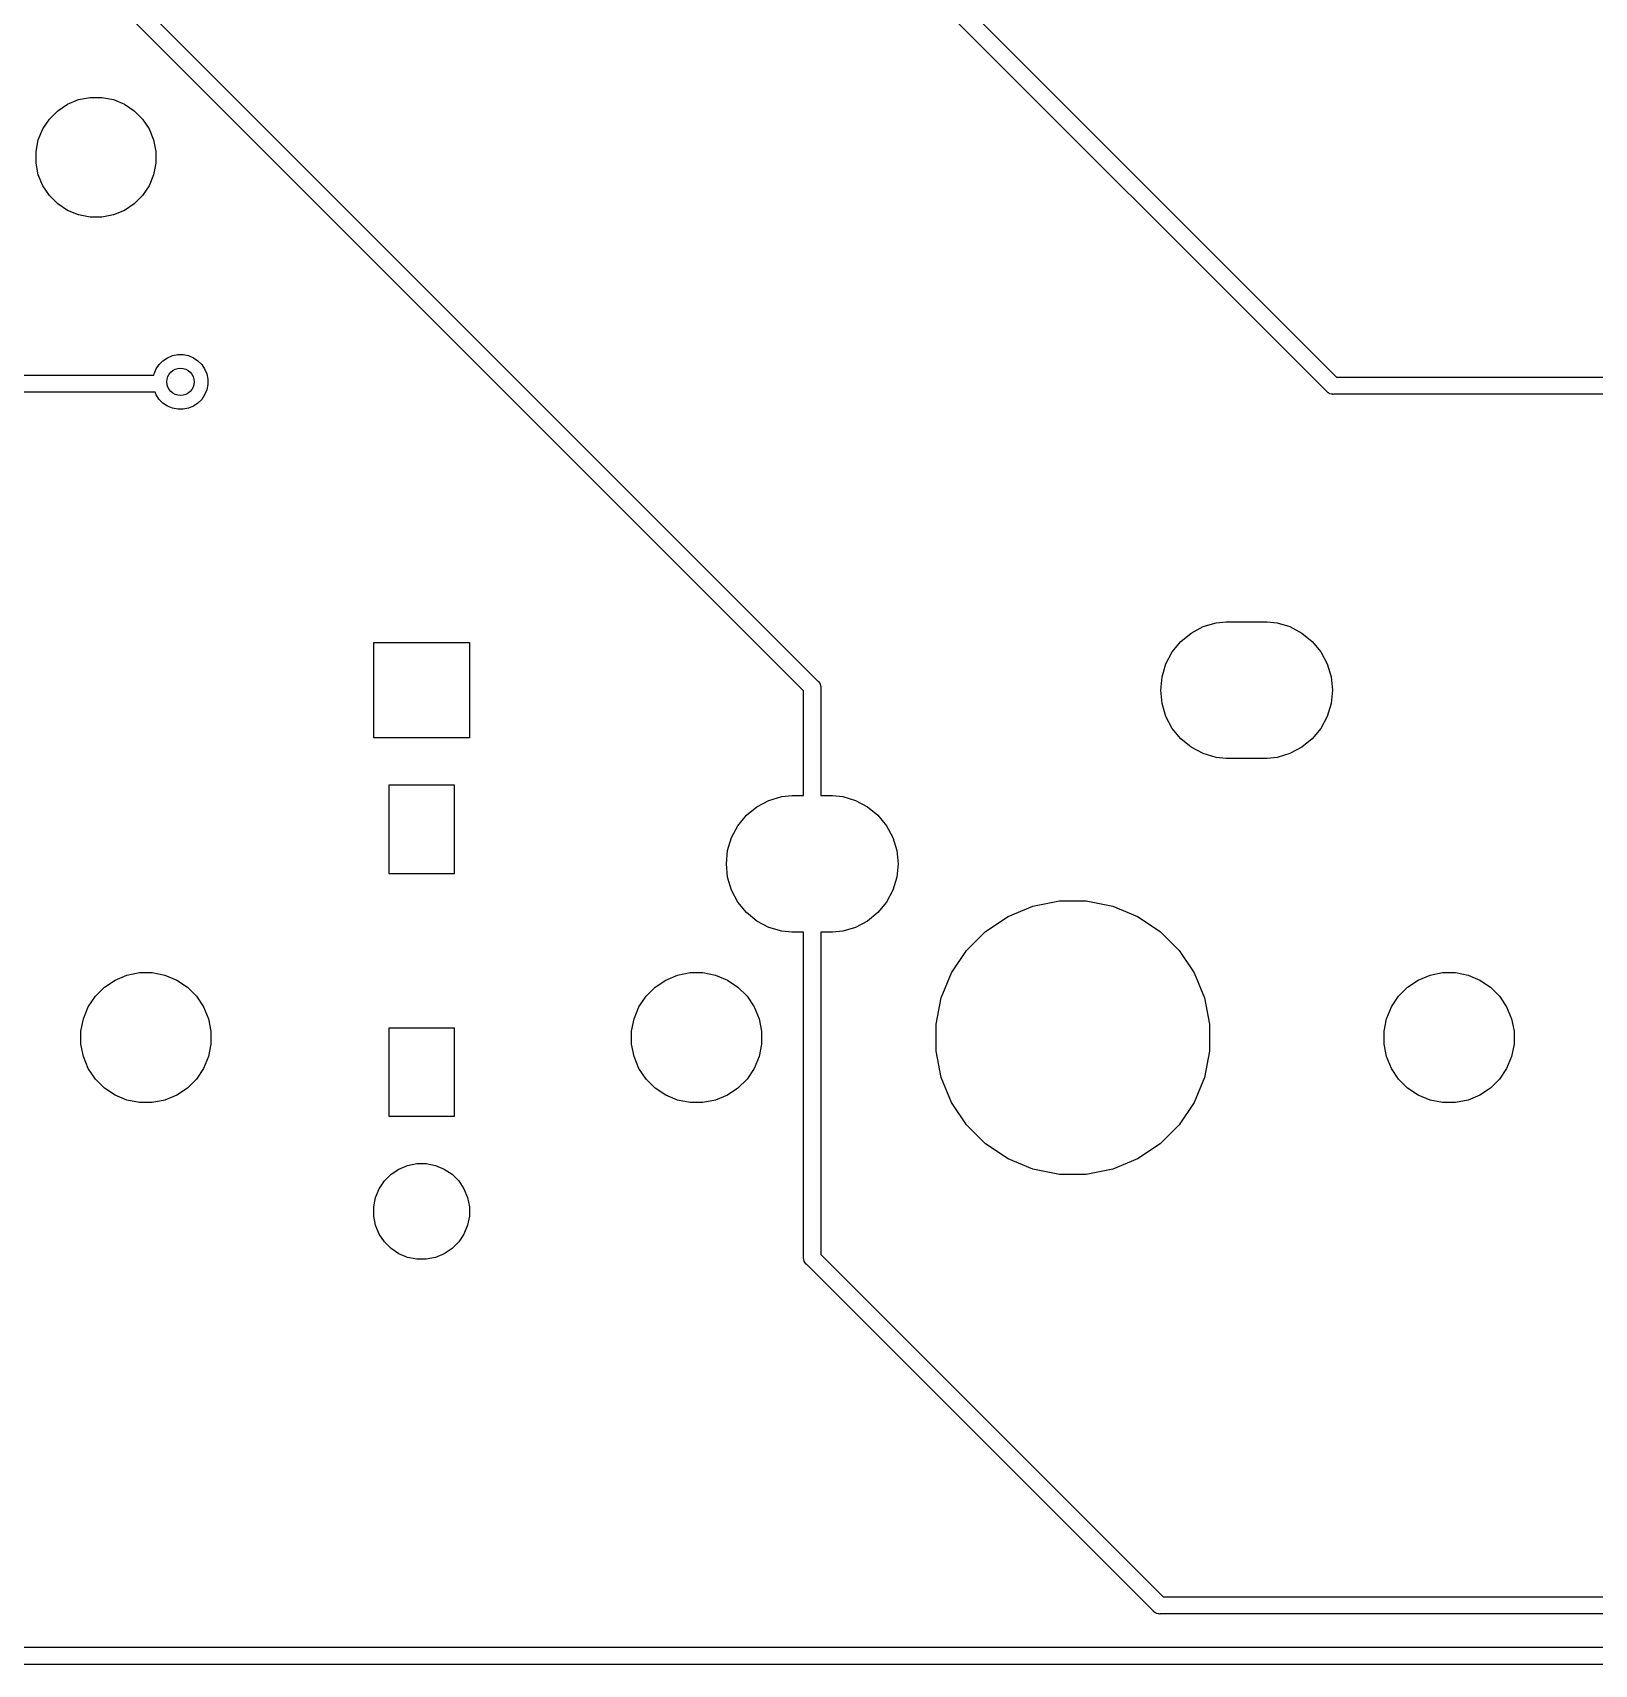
# Model space of a CAD drawing. Extents: x 1.13 to 10.46, y -5.5 to -3.29.
# Drawn here: x 2.381 to 3.28, y -5.504 to -4.564 of the extents above; entities that cross this region are included whole.
import ezdxf

# ---------------------------------------------------------------- set-up
doc = ezdxf.new("R2010")
doc.units = 0
doc.header["$MEASUREMENT"] = 0
doc.layers.add('BLACK', color=7, linetype='CONTINUOUS')

msp = doc.modelspace()

# ---------------------------------------------------------------- linework, layer by layer
at = {"layer": 'BLACK', "linetype": 'CONTINUOUS'}
for p, q in [((2.83445, -4.46587), (3.13137, -4.76279)), ((3.12568, -4.77102), (2.82622, -4.47156)), ((2.42658, -4.5314), (2.83284, -4.93766)), ((2.82461, -4.94335), (2.42089, -4.53963)), ((2.40726, -4.60305), (2.41392, -4.60172)), ((2.41392, -4.60172), (2.42072, -4.60172)), ((2.42072, -4.60172), (2.42739, -4.60305)), ((2.39052, -4.61423), (2.39533, -4.60942)), ((2.39533, -4.60942), (2.40098, -4.60565)), ((2.40098, -4.60565), (2.40726, -4.60305)), ((2.42739, -4.60305), (2.43366, -4.60565)), ((2.43366, -4.60565), (2.43932, -4.60942)), ((2.43932, -4.60942), (2.44412, -4.61423)), ((2.38415, -4.62616), (2.38675, -4.61988)), ((2.38675, -4.61988), (2.39052, -4.61423)), ((2.44412, -4.61423), (2.4479, -4.61988)), ((2.4479, -4.61988), (2.4505, -4.62616)), ((2.38282, -4.63282), (2.38415, -4.62616)), ((2.4505, -4.62616), (2.45182, -4.63282)), ((2.38282, -4.63962), (2.38282, -4.63282)), ((2.45182, -4.63282), (2.45182, -4.63962)), ((2.38415, -4.64628), (2.38282, -4.63962)), ((2.38675, -4.65256), (2.38415, -4.64628)), ((2.4505, -4.64628), (2.4479, -4.65256)), ((2.45182, -4.63962), (2.4505, -4.64628)), ((2.39052, -4.65821), (2.38675, -4.65256)), ((2.4479, -4.65256), (2.44412, -4.65821)), ((2.39533, -4.66302), (2.39052, -4.65821)), ((2.40098, -4.66679), (2.39533, -4.66302)), ((2.40726, -4.66939), (2.40098, -4.66679)), ((2.43366, -4.66679), (2.42739, -4.66939)), ((2.43932, -4.66302), (2.43366, -4.66679)), ((2.44412, -4.65821), (2.43932, -4.66302)), ((2.41392, -4.67072), (2.40726, -4.66939)), ((2.42072, -4.67072), (2.41392, -4.67072)), ((2.42739, -4.66939), (2.42072, -4.67072)), ((2.45589, -4.75328), (2.45847, -4.75156)), ((2.45847, -4.75156), (2.46133, -4.75037)), ((2.46133, -4.75037), (2.46438, -4.74977)), ((2.46438, -4.74977), (2.46748, -4.74977)), ((2.46748, -4.74977), (2.47052, -4.75037)), ((2.47052, -4.75037), (2.47339, -4.75156)), ((2.47339, -4.75156), (2.47597, -4.75328)), ((2.45065, -4.76159), (2.45078, -4.76092)), ((2.45078, -4.76092), (2.45197, -4.75805)), ((2.45197, -4.75805), (2.4537, -4.75547)), ((2.4537, -4.75547), (2.45589, -4.75328)), ((2.47597, -4.75328), (2.47816, -4.75547)), ((2.47816, -4.75547), (2.47988, -4.75805)), ((2.47988, -4.75805), (2.48107, -4.76092)), ((2.48107, -4.76092), (2.48168, -4.76396)), ((2.04853, -4.76159), (2.45065, -4.76159)), ((2.48107, -4.77011), (2.47988, -4.77297)), ((2.48168, -4.76706), (2.48107, -4.77011)), ((2.48168, -4.76396), (2.48168, -4.76706)), ((3.13137, -4.76279), (3.3533, -4.76279)), ((2.45133, -4.77143), (2.04853, -4.77143)), ((2.45197, -4.77297), (2.45133, -4.77143)), ((2.4537, -4.77555), (2.45197, -4.77297)), ((2.45589, -4.77775), (2.4537, -4.77555)), ((2.45847, -4.77947), (2.45589, -4.77775)), ((2.46133, -4.78066), (2.45847, -4.77947)), ((2.47339, -4.77947), (2.47052, -4.78066)), ((2.47597, -4.77775), (2.47339, -4.77947)), ((2.47816, -4.77555), (2.47597, -4.77775)), ((2.47988, -4.77297), (2.47816, -4.77555)), ((3.12583, -4.77121), (3.12568, -4.77102)), ((3.12602, -4.77136), (3.12583, -4.77121)), ((3.12658, -4.77183), (3.12602, -4.77136)), ((3.12602, -4.77136), (3.12602, -4.77136)), ((3.12711, -4.77211), (3.12658, -4.77183)), ((3.12744, -4.77228), (3.12711, -4.77211)), ((3.12836, -4.77256), (3.12744, -4.77228)), ((3.12909, -4.77263), (3.12836, -4.77256)), ((3.12933, -4.77266), (3.12909, -4.77263)), ((3.12909, -4.77263), (3.12909, -4.77263)), ((3.12957, -4.77263), (3.12933, -4.77266)), ((3.3515, -4.77263), (3.12957, -4.77263)), ((2.46438, -4.78126), (2.46133, -4.78066)), ((2.46748, -4.78126), (2.46438, -4.78126)), ((2.47052, -4.78066), (2.46748, -4.78126)), ((3.04171, -4.91494), (3.04771, -4.91002)), ((3.04771, -4.91002), (3.05455, -4.90636)), ((3.05455, -4.90636), (3.06197, -4.90411)), ((3.06197, -4.90411), (3.06775, -4.90354)), ((3.06775, -4.90354), (3.0913, -4.90354)), ((3.0913, -4.90354), (3.09709, -4.90411)), ((3.09709, -4.90411), (3.10451, -4.90636)), ((3.10451, -4.90636), (3.11135, -4.91002)), ((3.11135, -4.91002), (3.11734, -4.91494)), ((2.57722, -4.97041), (2.57722, -4.91541)), ((2.57722, -4.91541), (2.63222, -4.91541)), ((2.63222, -4.91541), (2.63222, -4.97041)), ((3.03314, -4.92777), (3.03679, -4.92093)), ((3.03679, -4.92093), (3.04171, -4.91494)), ((3.11734, -4.91494), (3.12226, -4.92093)), ((3.12226, -4.92093), (3.12592, -4.92777)), ((3.03088, -4.9352), (3.03314, -4.92777)), ((3.12592, -4.92777), (3.12817, -4.9352)), ((2.83284, -4.93766), (2.83302, -4.93782)), ((2.83302, -4.93782), (2.83318, -4.938)), ((2.83318, -4.938), (2.83318, -4.938)), ((2.83318, -4.938), (2.83358, -4.93849)), ((2.83358, -4.93849), (2.83364, -4.93857)), ((2.83364, -4.93857), (2.8341, -4.93942)), ((2.8341, -4.93942), (2.83438, -4.94035)), ((3.03012, -4.94291), (3.03088, -4.9352)), ((3.12817, -4.9352), (3.12893, -4.94291)), ((2.82461, -4.99346), (2.82461, -4.94335)), ((2.83438, -4.94035), (2.83445, -4.94107)), ((2.83445, -4.94107), (2.83445, -4.94107)), ((2.83445, -4.94107), (2.83447, -4.94131)), ((2.83447, -4.94131), (2.83445, -4.94155)), ((2.83445, -4.94155), (2.83445, -5.00354)), ((3.03088, -4.95063), (3.03012, -4.94291)), ((3.12893, -4.94291), (3.12817, -4.95063)), ((3.03314, -4.95805), (3.03088, -4.95063)), ((3.03679, -4.96489), (3.03314, -4.95805)), ((3.12592, -4.95805), (3.12226, -4.96489)), ((3.12817, -4.95063), (3.12592, -4.95805)), ((3.04171, -4.97089), (3.03679, -4.96489)), ((3.12226, -4.96489), (3.11734, -4.97089)), ((2.63222, -4.97041), (2.57722, -4.97041)), ((3.04771, -4.97581), (3.04171, -4.97089)), ((3.05455, -4.97946), (3.04771, -4.97581)), ((3.11135, -4.97581), (3.10451, -4.97946)), ((3.11734, -4.97089), (3.11135, -4.97581)), ((3.06197, -4.98171), (3.05455, -4.97946)), ((3.06775, -4.98228), (3.06197, -4.98171)), ((3.0913, -4.98228), (3.06775, -4.98228)), ((3.09709, -4.98171), (3.0913, -4.98228)), ((3.10451, -4.97946), (3.09709, -4.98171)), ((2.82461, -5.00354), (2.82461, -4.99346)), ((2.82461, -4.99346), (2.82461, -4.99346)), ((2.58602, -5.04862), (2.58602, -4.99744)), ((2.58602, -4.99744), (2.62343, -4.99744)), ((2.62343, -4.99744), (2.62343, -5.04862)), ((2.80455, -5.00636), (2.81197, -5.00411)), ((2.81197, -5.00411), (2.81775, -5.00354)), ((2.81775, -5.00354), (2.82461, -5.00354)), ((2.83445, -5.00354), (2.8413, -5.00354)), ((2.8413, -5.00354), (2.84709, -5.00411)), ((2.84709, -5.00411), (2.85451, -5.00636)), ((2.78679, -5.02093), (2.79171, -5.01494)), ((2.79171, -5.01494), (2.79771, -5.01002)), ((2.79771, -5.01002), (2.80455, -5.00636)), ((2.85451, -5.00636), (2.86135, -5.01002)), ((2.86135, -5.01002), (2.86734, -5.01494)), ((2.86734, -5.01494), (2.87226, -5.02093)), ((2.78314, -5.02777), (2.78679, -5.02093)), ((2.87226, -5.02093), (2.87592, -5.02777)), ((2.78088, -5.0352), (2.78314, -5.02777)), ((2.87592, -5.02777), (2.87817, -5.0352)), ((2.78012, -5.04291), (2.78088, -5.0352)), ((2.78088, -5.05063), (2.78012, -5.04291)), ((2.87817, -5.0352), (2.87893, -5.04291)), ((2.87893, -5.04291), (2.87817, -5.05063)), ((2.62343, -5.04862), (2.58602, -5.04862)), ((2.78314, -5.05805), (2.78088, -5.05063)), ((2.87817, -5.05063), (2.87592, -5.05805)), ((2.78679, -5.06489), (2.78314, -5.05805)), ((2.87592, -5.05805), (2.87226, -5.06489)), ((2.79171, -5.07089), (2.78679, -5.06489)), ((2.79771, -5.07581), (2.79171, -5.07089)), ((2.86734, -5.07089), (2.86135, -5.07581)), ((2.87226, -5.06489), (2.86734, -5.07089)), ((2.94223, -5.07313), (2.95656, -5.0672)), ((2.95656, -5.0672), (2.97177, -5.06417)), ((2.97177, -5.06417), (2.98728, -5.06417)), ((2.98728, -5.06417), (3.0025, -5.0672)), ((3.0025, -5.0672), (3.01682, -5.07313)), ((2.80455, -5.07946), (2.79771, -5.07581)), ((2.81197, -5.08171), (2.80455, -5.07946)), ((2.85451, -5.07946), (2.84709, -5.08171)), ((2.86135, -5.07581), (2.85451, -5.07946)), ((2.92933, -5.08175), (2.94223, -5.07313)), ((3.01682, -5.07313), (3.02972, -5.08175)), ((2.81775, -5.08228), (2.81197, -5.08171)), ((2.82461, -5.08228), (2.81775, -5.08228)), ((2.82461, -5.26947), (2.82461, -5.08228)), ((2.8413, -5.08228), (2.83445, -5.08228)), ((2.83445, -5.08228), (2.83445, -5.26767)), ((2.84709, -5.08171), (2.8413, -5.08228)), ((2.91837, -5.09272), (2.92933, -5.08175)), ((3.02972, -5.08175), (3.04069, -5.09272)), ((2.90975, -5.10562), (2.91837, -5.09272)), ((3.04069, -5.09272), (3.04931, -5.10562)), ((2.42835, -5.10977), (2.43515, -5.10695)), ((2.43515, -5.10695), (2.44238, -5.10551)), ((2.44238, -5.10551), (2.44975, -5.10551)), ((2.44975, -5.10551), (2.45697, -5.10695)), ((2.45697, -5.10695), (2.46378, -5.10977)), ((2.74528, -5.10977), (2.75208, -5.10695)), ((2.75208, -5.10695), (2.75931, -5.10551)), ((2.75931, -5.10551), (2.76668, -5.10551)), ((2.76668, -5.10551), (2.7739, -5.10695)), ((2.7739, -5.10695), (2.78071, -5.10977)), ((2.90381, -5.11995), (2.90975, -5.10562)), ((3.04931, -5.10562), (3.05524, -5.11995)), ((3.17835, -5.10977), (3.18515, -5.10695)), ((3.18515, -5.10695), (3.19238, -5.10551)), ((3.19238, -5.10551), (3.19975, -5.10551)), ((3.19975, -5.10551), (3.20697, -5.10695)), ((3.20697, -5.10695), (3.21378, -5.10977)), ((2.41701, -5.11907), (2.42222, -5.11386)), ((2.42222, -5.11386), (2.42835, -5.10977)), ((2.46378, -5.10977), (2.46991, -5.11386)), ((2.46991, -5.11386), (2.47511, -5.11907)), ((2.73394, -5.11907), (2.73915, -5.11386)), ((2.73915, -5.11386), (2.74528, -5.10977)), ((2.78071, -5.10977), (2.78683, -5.11386)), ((2.78683, -5.11386), (2.79204, -5.11907)), ((3.16701, -5.11907), (3.17222, -5.11386)), ((3.17222, -5.11386), (3.17835, -5.10977)), ((3.21378, -5.10977), (3.21991, -5.11386)), ((3.21991, -5.11386), (3.22511, -5.11907)), ((2.4101, -5.132), (2.41292, -5.1252)), ((2.41292, -5.1252), (2.41701, -5.11907)), ((2.47511, -5.11907), (2.47921, -5.1252)), ((2.47921, -5.1252), (2.48203, -5.132)), ((2.72703, -5.132), (2.72985, -5.1252)), ((2.72985, -5.1252), (2.73394, -5.11907)), ((2.79204, -5.11907), (2.79614, -5.1252)), ((2.79614, -5.1252), (2.79896, -5.132)), ((2.90079, -5.13516), (2.90381, -5.11995)), ((3.05524, -5.11995), (3.05827, -5.13516)), ((3.1601, -5.132), (3.16292, -5.1252)), ((3.16292, -5.1252), (3.16701, -5.11907)), ((3.22511, -5.11907), (3.22921, -5.1252)), ((3.22921, -5.1252), (3.23203, -5.132)), ((2.40866, -5.13923), (2.4101, -5.132)), ((2.48203, -5.132), (2.48346, -5.13923)), ((2.72559, -5.13923), (2.72703, -5.132)), ((2.79896, -5.132), (2.80039, -5.13923)), ((2.90079, -5.15067), (2.90079, -5.13516)), ((3.05827, -5.13516), (3.05827, -5.15067)), ((3.15866, -5.13923), (3.1601, -5.132)), ((3.23203, -5.132), (3.23346, -5.13923)), ((2.40866, -5.1466), (2.40866, -5.13923)), ((2.48346, -5.13923), (2.48346, -5.1466)), ((2.58602, -5.18839), (2.58602, -5.1372)), ((2.58602, -5.1372), (2.62343, -5.1372)), ((2.62343, -5.1372), (2.62343, -5.18839)), ((2.72559, -5.1466), (2.72559, -5.13923)), ((2.80039, -5.13923), (2.80039, -5.1466)), ((3.15866, -5.1466), (3.15866, -5.13923)), ((3.23346, -5.13923), (3.23346, -5.1466)), ((2.4101, -5.15382), (2.40866, -5.1466)), ((2.41292, -5.16063), (2.4101, -5.15382)), ((2.48203, -5.15382), (2.47921, -5.16063)), ((2.48346, -5.1466), (2.48203, -5.15382)), ((2.72703, -5.15382), (2.72559, -5.1466)), ((2.72985, -5.16063), (2.72703, -5.15382)), ((2.79896, -5.15382), (2.79614, -5.16063)), ((2.80039, -5.1466), (2.79896, -5.15382)), ((2.90381, -5.16588), (2.90079, -5.15067)), ((3.05827, -5.15067), (3.05524, -5.16588)), ((3.1601, -5.15382), (3.15866, -5.1466)), ((3.16292, -5.16063), (3.1601, -5.15382)), ((3.23203, -5.15382), (3.22921, -5.16063)), ((3.23346, -5.1466), (3.23203, -5.15382)), ((2.41701, -5.16676), (2.41292, -5.16063)), ((2.47921, -5.16063), (2.47511, -5.16676)), ((2.73394, -5.16676), (2.72985, -5.16063)), ((2.79614, -5.16063), (2.79204, -5.16676)), ((3.16701, -5.16676), (3.16292, -5.16063)), ((3.22921, -5.16063), (3.22511, -5.16676)), ((2.42222, -5.17197), (2.41701, -5.16676)), ((2.42835, -5.17606), (2.42222, -5.17197)), ((2.46991, -5.17197), (2.46378, -5.17606)), ((2.47511, -5.16676), (2.46991, -5.17197)), ((2.73915, -5.17197), (2.73394, -5.16676)), ((2.74528, -5.17606), (2.73915, -5.17197)), ((2.78683, -5.17197), (2.78071, -5.17606)), ((2.79204, -5.16676), (2.78683, -5.17197)), ((2.90975, -5.18021), (2.90381, -5.16588)), ((3.05524, -5.16588), (3.04931, -5.18021)), ((3.17222, -5.17197), (3.16701, -5.16676)), ((3.17835, -5.17606), (3.17222, -5.17197)), ((3.21991, -5.17197), (3.21378, -5.17606)), ((3.22511, -5.16676), (3.21991, -5.17197)), ((2.43515, -5.17888), (2.42835, -5.17606)), ((2.44238, -5.18031), (2.43515, -5.17888)), ((2.44975, -5.18031), (2.44238, -5.18031)), ((2.45697, -5.17888), (2.44975, -5.18031)), ((2.46378, -5.17606), (2.45697, -5.17888)), ((2.75208, -5.17888), (2.74528, -5.17606)), ((2.75931, -5.18031), (2.75208, -5.17888)), ((2.76668, -5.18031), (2.75931, -5.18031)), ((2.7739, -5.17888), (2.76668, -5.18031)), ((2.78071, -5.17606), (2.7739, -5.17888)), ((2.91837, -5.19311), (2.90975, -5.18021)), ((3.04931, -5.18021), (3.04069, -5.19311)), ((3.18515, -5.17888), (3.17835, -5.17606)), ((3.19238, -5.18031), (3.18515, -5.17888)), ((3.19975, -5.18031), (3.19238, -5.18031)), ((3.20697, -5.17888), (3.19975, -5.18031)), ((3.21378, -5.17606), (3.20697, -5.17888)), ((2.62343, -5.18839), (2.58602, -5.18839)), ((2.92933, -5.20407), (2.91837, -5.19311)), ((3.04069, -5.19311), (3.02972, -5.20407)), ((2.94223, -5.21269), (2.92933, -5.20407)), ((3.02972, -5.20407), (3.01682, -5.21269)), ((2.58336, -5.22538), (2.58719, -5.22155)), ((2.58719, -5.22155), (2.5917, -5.21854)), ((2.5917, -5.21854), (2.5967, -5.21647)), ((2.5967, -5.21647), (2.60202, -5.21541)), ((2.60202, -5.21541), (2.60743, -5.21541)), ((2.60743, -5.21541), (2.61275, -5.21647)), ((2.61275, -5.21647), (2.61775, -5.21854)), ((2.61775, -5.21854), (2.62225, -5.22155)), ((2.62225, -5.22155), (2.62609, -5.22538)), ((2.95656, -5.21863), (2.94223, -5.21269)), ((2.97177, -5.22165), (2.95656, -5.21863)), ((2.98728, -5.22165), (2.97177, -5.22165)), ((3.0025, -5.21863), (2.98728, -5.22165)), ((3.01682, -5.21269), (3.0025, -5.21863)), ((2.57828, -5.23489), (2.58035, -5.22989)), ((2.58035, -5.22989), (2.58336, -5.22538)), ((2.62609, -5.22538), (2.62909, -5.22989)), ((2.62909, -5.22989), (2.63117, -5.23489)), ((2.57722, -5.2402), (2.57828, -5.23489)), ((2.57722, -5.24562), (2.57722, -5.2402)), ((2.63117, -5.23489), (2.63222, -5.2402)), ((2.63222, -5.2402), (2.63222, -5.24562)), ((2.57828, -5.25093), (2.57722, -5.24562)), ((2.63222, -5.24562), (2.63117, -5.25093)), ((2.58035, -5.25594), (2.57828, -5.25093)), ((2.58336, -5.26044), (2.58035, -5.25594)), ((2.62909, -5.25594), (2.62609, -5.26044)), ((2.63117, -5.25093), (2.62909, -5.25594)), ((2.58719, -5.26427), (2.58336, -5.26044)), ((2.5917, -5.26728), (2.58719, -5.26427)), ((2.5967, -5.26936), (2.5917, -5.26728)), ((2.61775, -5.26728), (2.61275, -5.26936)), ((2.62225, -5.26427), (2.61775, -5.26728)), ((2.62609, -5.26044), (2.62225, -5.26427)), ((2.83445, -5.26767), (3.03157, -5.46479)), ((2.60202, -5.27041), (2.5967, -5.26936)), ((2.60743, -5.27041), (2.60202, -5.27041)), ((2.61275, -5.26936), (2.60743, -5.27041)), ((2.82458, -5.26971), (2.82461, -5.26947)), ((2.82468, -5.27068), (2.82458, -5.26971)), ((2.82496, -5.27161), (2.82468, -5.27068)), ((2.82542, -5.27246), (2.82496, -5.27161)), ((2.82588, -5.27302), (2.82542, -5.27246)), ((2.82603, -5.27321), (2.82588, -5.27302)), ((2.82622, -5.27336), (2.82603, -5.27321)), ((3.02588, -5.47302), (2.82622, -5.27336)), ((3.03157, -5.46479), (5.63692, -5.46479)), ((3.02603, -5.47321), (3.02588, -5.47302)), ((3.02622, -5.47336), (3.02603, -5.47321)), ((3.02678, -5.47383), (3.02622, -5.47336)), ((3.02747, -5.47419), (3.02678, -5.47383)), ((3.02764, -5.47428), (3.02747, -5.47419)), ((3.02856, -5.47456), (3.02764, -5.47428)), ((3.02929, -5.47463), (3.02856, -5.47456)), ((3.02953, -5.47466), (3.02929, -5.47463)), ((3.02929, -5.47463), (3.02929, -5.47463)), ((3.02977, -5.47463), (3.02953, -5.47466)), ((5.63692, -5.47463), (3.02977, -5.47463)), ((2.26657, -5.49379), (5.72449, -5.49379)), ((5.72629, -5.50363), (2.26477, -5.50363))]:
    msp.add_line(p, q, dxfattribs=at)
at = {"layer": 'BLACK'}
msp.add_circle((2.46593, -4.76551), 0.00787, dxfattribs=at)

doc.saveas('drawing.dxf')
